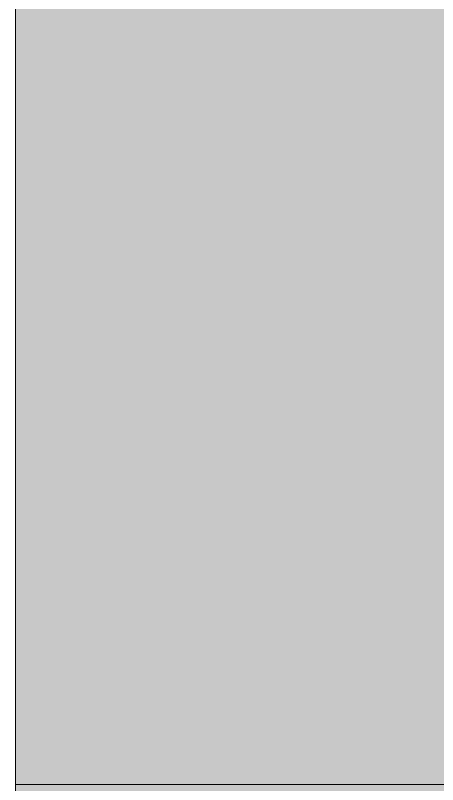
# Model space of a CAD drawing. Header units: millimetres. Extents: x 81676 to 276943, y -8553 to 29000.
# Drawn here: x 233127.96 to 233138.38, y 13480 to 13499 of the extents above; entities that cross this region are included whole.
import ezdxf

# ---------------------------------------------------------------- set-up
doc = ezdxf.new("R2010")
doc.units = ezdxf.units.MM
for name, color, linetype, lineweight, true_color in [('A-DOOR-1', 7, 'Continuous', 5, 0xb7b7b7), ('A-DOOR-3', 7, 'Continuous', 5, 0xe2e2e2), ('A-DOOR-FRAM-2', 7, 'Continuous', 5, 0xe2e2e2), ('A-DOOR-FRAM-3', 7, 'Continuous', 5, 0xaaaaaa)]:
    doc.layers.add(name, color=color, linetype=linetype, lineweight=lineweight, true_color=true_color)

# ---------------------------------------------------------------- blocks, each defined once
blk = doc.blocks.new('110_Дверь_СКБ_1Ст_Внутренняя1 - Д-8 950x2100h_охрана-V79-1_6_3_птичка')
at = {"layer": 'A-DOOR-3'}
blk.add_hatch(color=256, dxfattribs=at).paths.add_polyline_path([(462.5, 100), (447.5, 100), (447.5, 20), (462.5, 20)])
at = {"layer": 'A-DOOR-FRAM-2'}
blk.add_hatch(color=256, dxfattribs=at).paths.add_polyline_path([(462.5, 20), (447.5, 20), (451.591, -100), (462.5, -100)])
at = {"layer": 'A-DOOR-FRAM-3'}
for p, q in [((462.5, 100), (462.5, -100)), ((462.5, 20), (447.5, 20)), ((462.5, -100), (462.5, 20))]:
    blk.add_line(p, q, dxfattribs=at)

msp = doc.modelspace()

# ---------------------------------------------------------------- block references
at = {"layer": 'A-DOOR-1', "rotation": 180}
msp.add_blockref('110_Дверь_СКБ_1Ст_Внутренняя1 - Д-8 950x2100h_охрана-V79-1_6_3_птичка', (233590.462, 13500), dxfattribs=at)

doc.saveas('drawing.dxf')
